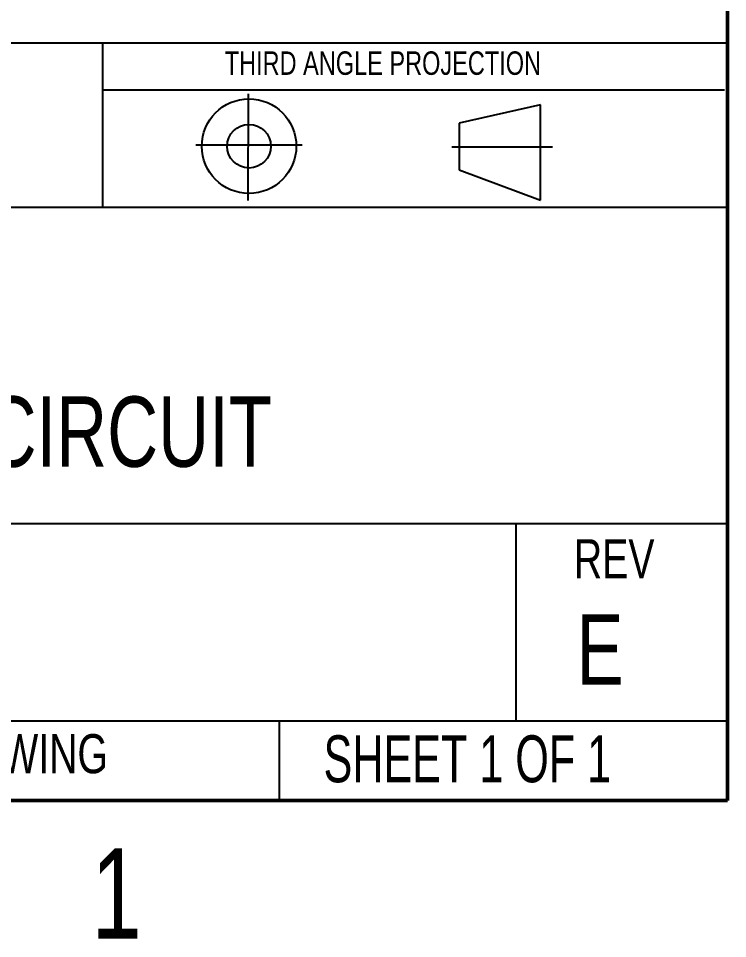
# Model space of a CAD drawing. Header units: millimetres. Extents: x 0.4 to 53.6, y 0.4 to 34.5.
# Drawn here: x 46.39 to 52.39, y 0.42 to 8.2 of the extents above; entities that cross this region are included whole.
import ezdxf

# ---------------------------------------------------------------- set-up
doc = ezdxf.new("R2010")
doc.units = ezdxf.units.MM
doc.header["$LTSCALE"] = 0.125
doc.layers.add('FORMAT', color=7, linetype='Continuous')
doc.styles.add('SLDTEXTSTYLE0', font='TXT', dxfattribs={"width": 0.75})
doc.styles.add('SLDTEXTSTYLE2', font='TXT', dxfattribs={"width": 0.6875})

# ---------------------------------------------------------------- blocks, each defined once
blk = doc.blocks.new('Creare PDM Title Block')
at = {"color": 7, "linetype": 'Continuous', "lineweight": 18}
for p, q in [((68.2607, 7.995), (67.8548, 7.995)), ((68.2607, 7.995), (68.2607, 3.9301)), ((68.2607, 1.5875), (68.2607, 3.9301)), ((28.575, 1.5875), (68.2607, 1.5875))]:
    blk.add_line(p, q, dxfattribs=at)
at = {"layer": 'FORMAT'}
for p, q in [((38.1, 7.995), (68.2607, 7.995)), ((62.9756, 7.9903), (62.9756, 6.6059)), ((62.9756, 7.5981), (68.2354, 7.5981)), ((64.2083, 7.5629), (64.2047, 6.6633)), ((66.6791, 7.4715), (65.9908, 7.3162)), ((66.6791, 6.6664), (66.6791, 7.4715)), ((65.9908, 7.3162), (65.9908, 6.9217)), ((63.7633, 7.1341), (64.6629, 7.1341)), ((65.929, 7.1147), (66.7827, 7.1147)), ((65.9908, 6.9217), (66.6791, 6.6664)), ((54.7687, 6.6059), (68.2625, 6.6059)), ((54.7687, 3.9301), (68.2607, 3.9301)), ((66.4721, 3.9301), (66.4721, 2.2634)), ((54.7687, 2.2634), (68.2625, 2.2634)), ((64.4706, 2.2634), (64.4706, 1.5875))]:
    blk.add_line(p, q, dxfattribs=at)
for radius in [0.3997, 0.1845]:
    blk.add_circle((64.2145, 7.1215), radius, dxfattribs=at)
at = {"color": 7, "linetype": 'Continuous', "lineweight": 0, "attachment_point": 1, "style": 'SLDTEXTSTYLE0'}
for s, insert, char_height in [('THIRD ANGLE PROJECTION', (64.0086, 7.9231), 0.198437), ('REV', (66.9621, 3.7982), 0.33073)]:
    blk.add_mtext(s, dxfattribs=dict(at, insert=insert, char_height=char_height))
blk = doc.blocks.new('SW_NOTE_4')
at = {"color": 0, "linetype": 'Continuous', "lineweight": 0, "attachment_point": 2, "style": 'SLDTEXTSTYLE0'}
for s, insert, char_height in [('7146-', (0.986, 0.7674), 0.59531), ('01003_FLEX_CIRCUIT', (1.0284, -0.0264), 0.595313)]:
    blk.add_mtext(s, dxfattribs=dict(at, insert=insert, char_height=char_height))

msp = doc.modelspace()

# ---------------------------------------------------------------- linework, layer by layer
at = {"layer": 'FORMAT', "linetype": 'Continuous', "lineweight": 50}
for p, q in [((52.3875, 33.3375), (52.3875, 1.5875)), ((52.3875, 1.5875), (1.5875, 1.5875))]:
    msp.add_line(p, q, dxfattribs=at)

# ---------------------------------------------------------------- block references
at = {"color": 7, "linetype": 'Continuous'}
msp.add_blockref('Creare PDM Title Block', (-15.87296, 0), dxfattribs=at)
at = {"color": 7, "linetype": 'Continuous', "lineweight": 0}
msp.add_blockref('SW_NOTE_4', (44.38657, 5.0319), dxfattribs=at)

# ---------------------------------------------------------------- texts
for s, insert, char_height, attachment_point, style in [('E', (51.31051, 3.16357), 0.59531, 2, 'SLDTEXTSTYLE0'), ('DO NOT SCALE DRAWING', (45.06573, 2.14972), 0.3307292, 2, 'SLDTEXTSTYLE0'), ('SHEET 1 OF 1', (48.97176, 2.13952), 0.396875, 1, 'SLDTEXTSTYLE2'), ('1', (47.22045, 1.18296), 0.762, 2, 'SLDTEXTSTYLE0')]:
    msp.add_mtext(s, dxfattribs=dict(at, insert=insert, char_height=char_height, attachment_point=attachment_point, style=style))

doc.saveas('drawing.dxf')
